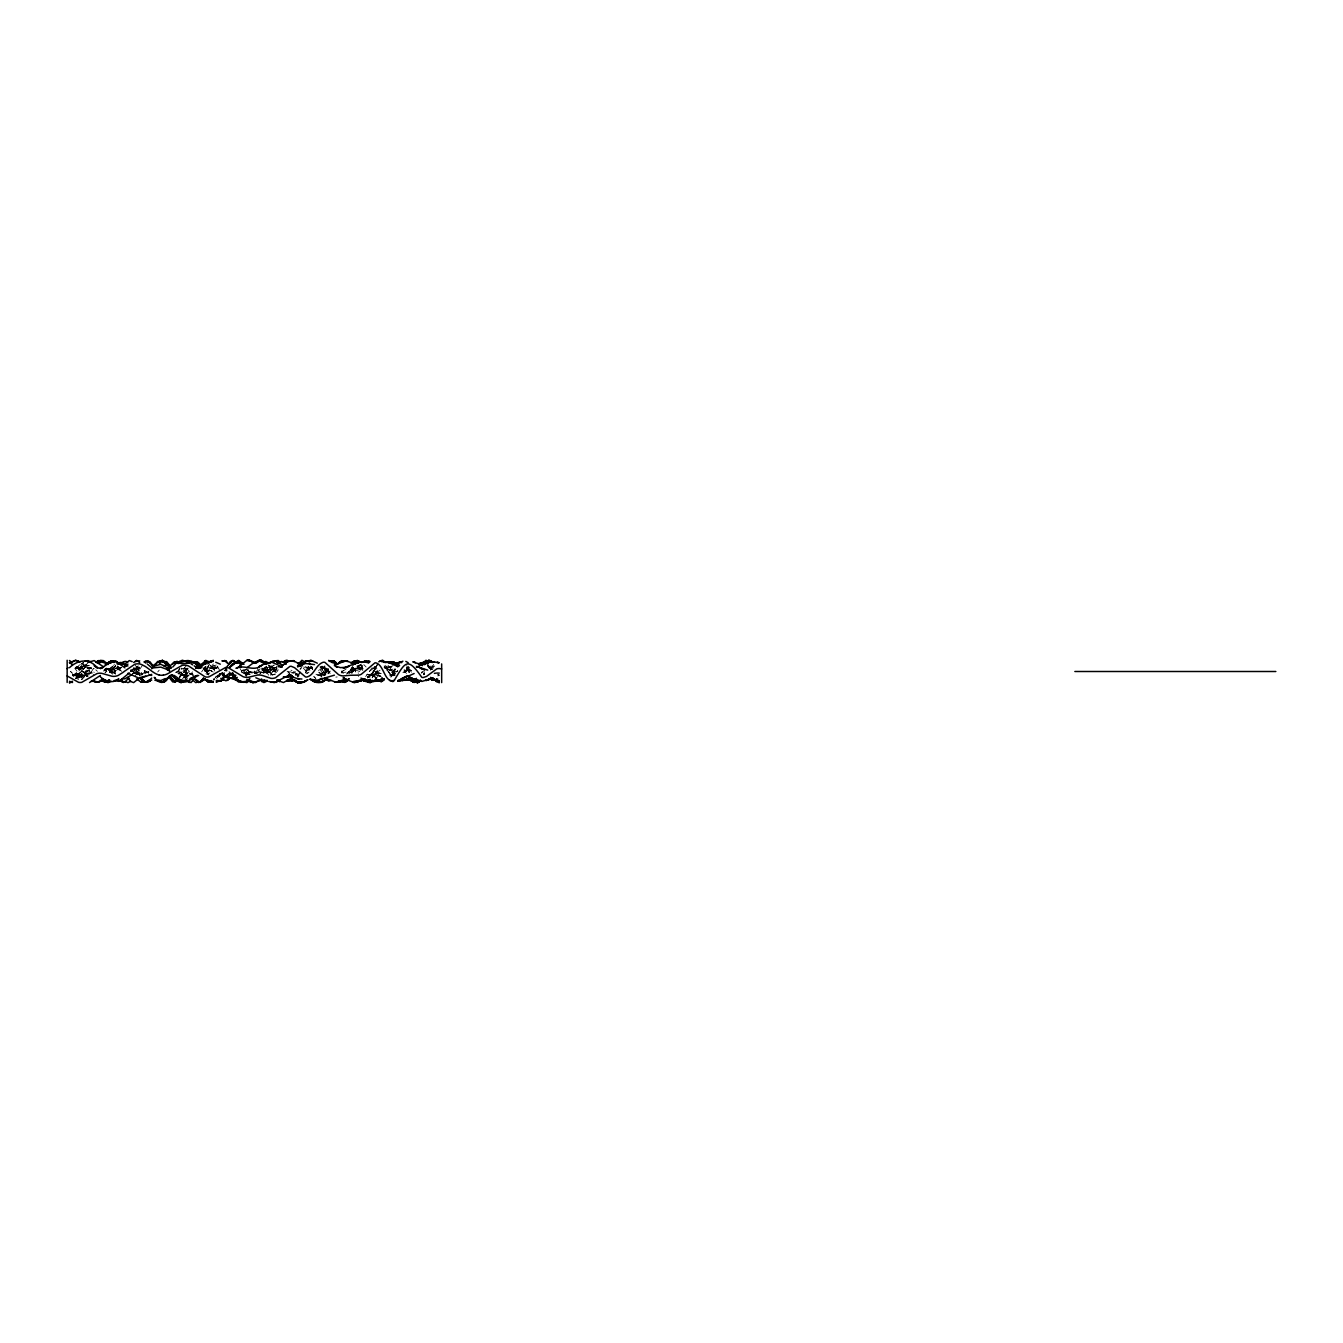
<?xml version="1.0" encoding="UTF-8"?>
<svg xmlns="http://www.w3.org/2000/svg" width="1343" height="1343" viewBox="0 0 1343 1343"><rect width="100%" height="100%" fill="white"/><g stroke="black" fill="none" stroke-linecap="round" stroke-linejoin="round"><path stroke-width="0.75" stroke-dasharray="5 3.75" d="M373.891 676.788L377.467 669.469M324.872 675.143L327.004 669.821L324.872 675.025L327.004 670.61L328.649 670.191L324.872 672.356L328.649 668.881L324.872 674.035L327.004 670.61L328.649 671.147L327.004 670.358L330.277 673.347M327.004 668.445L324.872 673.548L327.004 668.696L324.872 669.116L322.035 674.522L315.924 674.522M391.3 676.939L395.06 668.831L391.3 676.754L395.06 669.2L391.753 674.74L389.403 675.831M357.12 665.977L362.845 668.378L360.914 665.205L351.043 669.385L353.175 664.634M393.146 673.347L395.06 669.2L393.146 673.196L395.06 670.61L393.146 672.843L397.78 670.98M423.515 674.001L424.606 671.769M377.467 664.248L372.196 673.75L373.891 670.98L370.148 675.143L367.327 674.387L370.148 675.093L373.891 671.231L370.148 675.143L367.327 674.236L365.682 676.671M321.095 676.536L324.872 669.116L327.004 669.553L321.095 667.353L325.946 667.857M351.043 669.334L353.175 665.037L348.878 673.347L353.175 667.807L355.61 670.258M297.558 676.687L300.093 671.802L297.558 676.049M300.093 671.802L297.558 676.637L300.093 673.112M305.465 673.028L308.051 668.881L312.617 667.488M227.286 666.195L224.667 670.98L227.286 666.648L224.667 670.728L227.286 668.797L224.667 670.543L229.821 671.97M377.467 670.207L372.196 677.745L373.891 674.69L375.536 674.857L372.196 675.009L377.467 674.908L370.148 675.596L367.327 674.69L372.196 675.596L380.069 670.157M328.649 673.833L330.277 671.047M372.196 677.745L373.891 674.69L372.196 675.277L375.536 674.622L380.069 676.234L377.467 673.666L380.069 676.419M270.363 675.21L274.14 669.435L276.994 668.562M216.307 664.986L207.275 668.344L204.489 672.054L208.769 665.138M81.738 679.39L84.844 675.663L81.738 679.39L87.966 673.514L91.055 672.994L94.178 668.226M348.878 673.347L351.043 669.586L348.878 673.128M90.82 672.809L93.607 668.109M271.571 665.708L266.468 673.582M351.748 673.666L353.175 671.248M177.075 671.668L175.664 672.356L178.485 671.819L183.722 674.555L179.794 675.26L182.413 674.656L179.794 676.301L182.413 673.901L179.794 677.04L181.087 674.891L186.509 672.591L185.099 673.078L189.397 672.642L192.603 674.639L187.953 672.625L192.603 674.874L186.509 668.529L181.087 668.109M213.252 668.008L216.307 668.461L217.835 666.128L216.307 667.773L217.835 667.404L210.28 668.226L216.307 668.008L207.275 667.555L214.813 669.435L208.769 664.03M179.794 677.04L181.087 674.891L179.794 674.857L186.509 675.21L183.722 674.455L186.509 676.906L185.099 675.68L186.509 673.716L189.397 674.169L187.953 673.548M185.099 678.333L187.953 674.857L185.099 679.474M295.578 675.428L296.568 673.833M327.826 673.733L329.455 671.164M216.307 668.512L217.835 666.078L216.307 668.512L210.28 665.977M257.268 672.843L260.173 668.663L258.746 670.426L260.173 672.423M372.196 667.589L367.327 674.27M365.682 676.62L367.327 674.052M322.035 666.01L321.095 667.437L322.035 667.723L320.138 666.967M246.81 675.26L248.858 672.155M257.772 669.788L254.364 673.447L255.825 671.147M178.485 679.172L186.509 668.243M81.738 665.238L75.527 673.901L72.488 675.411L74.016 676.587M179.794 668.411L177.075 672.171M423.565 674.79L424.506 673.414L423.515 674.455M349.952 670.677L346.125 674.354M178.485 670.694L179.794 668.797M201.635 671.853L207.275 664.13M395.06 669.066L390.377 673.867L388.463 673.682M421.433 672.658L422.474 671.332M343.254 670.375L341.323 672.944M132.202 674.404L133.645 672.39L132.202 674.236M135.139 676.033L139.706 669.284L136.617 673.229M204.489 667.32L205.865 666.38L203.062 671.131M78.532 678.131L86.405 670.191L91.055 671.5L87.966 670.056L94.178 675.21M182.413 678.987L185.099 675.663L187.953 678.702L186.509 677.258L192.603 671.869M360.914 665.205L362.845 668.445L358.581 665.775L360.914 665.255L362.845 668.445L355.61 668.646L358.581 669.402L362.845 665.339M396.588 672.121L397.78 670.493M138.178 665.91L133.645 671.718L130.775 670.963L133.645 668.495L130.775 670.409M207.275 667.74L208.769 665.725M142.744 664.869L136.617 674.018L139.706 672.071M106.55 670.778L105.023 672.809L114.121 665.154M328.649 669.15L323.478 673.833L320.138 673.615L321.095 673.85L318.61 671.534M216.307 676.385L213.252 680.162L216.307 676.385L217.835 677.426L216.307 675.982M89.528 665.675L86.405 665.272L78.532 674.471L72.488 675.344L78.532 675.244L84.844 672.558L89.528 674.841M222.183 676.15L224.667 672.877M245.383 672.809L248.304 669.486M186.509 665.608L178.485 674.001L181.087 672.323L183.722 675.076L186.509 675.26L183.722 674.455L185.099 675.378L183.722 677.426L185.099 675.344L178.485 671.92L182.413 668.646M301.923 666.716L300.093 669.066L301.017 668.327M278.286 669.754C274.778 677.006 267.542 671.936 265.713 666.497M324.872 666.01L322.035 669.62L324.872 666.078L322.035 668.663L324.872 667.605L320.138 668.982M375.536 678.719L381.328 673.095M321.095 677.073L322.035 675.882M186.509 673.716L185.099 675.479L179.794 675.613L183.722 675.143L181.087 672.625L178.485 673.598L181.087 672.323L186.509 679.524L181.087 671.92L186.509 679.877M323.478 674.606L327.004 668.696L324.872 669.469L322.035 674.522L324.872 675.663L322.035 674.085L324.872 675.814M157.735 671.936L159.229 670.107M353.175 671.668L357.12 667.857L360.914 669.771L358.581 667.958L355.61 668.646M266.468 666.128L260.173 673.598M118.721 666.38L117.177 668.226L118.721 667.505L115.632 668.31M248.858 671.819L246.81 674.27L244.879 673.447M308.84 666.413L304.055 672.407M293.143 673.011L295.578 671.735M251.376 673.095L249.882 672.088L246.81 674.958M300.093 669.217L301.017 668.176M311.274 667.135L305.465 673.196M318.61 670.627L319.382 669.754M112.594 673.212L115.632 670.09L112.594 672.675L115.632 672.054L109.555 672.037L115.632 665.121M133.645 670.879L138.178 665.692M206.587 673.044L213.336 663.946M274.14 664.886L268.684 669.569L261.667 669.318M186.509 669.838L183.722 672.692L187.953 668.21L185.099 668.764L186.509 668.579M89.528 669.502L84.844 672.658L81.738 671.567L77.038 674.723L78.532 674.925L75.527 673.212L81.738 677.443L75.527 673.464L81.738 676.536L72.488 674.27L75.527 675.16L72.488 675.176L75.527 673.951L72.488 675.479L74.016 676.167L72.488 675.462L75.527 673.632L72.488 675.73L75.527 676.385L87.966 675.361M258.746 675.076L261.667 672.037M294.251 671.282L292.052 673.212M359.773 671.534L355.61 670.073L351.043 672.793L353.175 668.042L351.043 672.457L353.175 668.898L355.61 668.126L351.043 671.248L353.175 668.898L355.61 669.637L353.175 668.445L355.61 670.677L353.175 667.807L351.043 670.056L353.175 667.874L355.61 669.217M189.397 671.231L185.099 675.479L187.953 676.385M402.9 672.608L406.509 670.157L411.512 670.426L409.246 669.972L410.337 669.754M115.632 665.373L109.555 671.567L112.594 669.318L109.555 666.061M406.509 671.282L404.058 671.08L406.509 671.248L404.058 669.67L406.509 671.282L404.058 672.289L408.037 669.888L404.058 673.112L409.246 668.596M205.865 666.363L204.489 667.756L205.865 667.421M139.068 668.327L133.796 673.145M267.207 673.414L276.994 666.699M140.73 675.294L142.744 673.33L148.804 672.725M372.699 668.814L373.589 667.941M136.617 670.006L139.706 667.051M388.463 665.759L384.182 667.84M423.515 671.466L421.433 673.246M130.775 669.519L133.645 672.104L130.775 669.754L133.645 671.953L130.775 670.644L133.645 671.651L136.617 668.948L130.775 671.752M137.657 674.824L139.706 672.893M254.515 671.45L252.618 673.044M92.617 672.977L87.966 672.944L78.532 677.627L81.738 673.8L78.532 677.594L81.738 675.512L87.966 676.436L84.844 675.059L78.532 675.445L81.738 674.74L75.527 678.685L81.738 674.74L75.527 674.74L78.532 674.354L81.738 671.567L84.844 672.994L87.966 671.215L84.844 672.725L81.738 670.879L86.405 675.965M393.146 665.322L390.377 667.824L393.146 665.641L385.609 668.294L384.182 666.078L387.002 668.596L390.377 674.908L393.146 675.042L390.377 674.186L387.002 670.224M388.463 671.299L395.06 668.008M103.495 671.131L106.55 668.411L103.495 670.98L106.55 670.14L103.495 669.754L106.55 670.56L105.023 669.116L106.55 670.745M186.761 668.294L180.701 673.128A5.389 5.389 0 0 1 178.804 673.498L177.83 673.414M371.793 669.653L369.409 671.399M245.383 674.857L249.882 671.08L246.81 673.985L241.757 672.138M367.327 678.064L373.891 670.123L377.467 668.059M374.479 667.102L375.368 666.363M133.645 669.536L135.139 668.31L133.645 669.536L135.139 668.31L139.706 668.075M255.825 673.347L265.713 669.704L264.034 669.972L267.945 670.879L272.814 675.63M87.966 662.955L83.283 667.118L84.844 665.91L91.055 668.277L87.966 667.874L91.055 667.824L84.844 673.011L81.738 671.097L84.844 673.531L81.738 670.174L75.527 667.807L78.532 666.497L75.527 667.975L83.283 662.72M208.769 673.212L207.275 674.471L210.28 672.675L208.769 673.296M186.509 677.141L187.953 675.932M360.914 664.332L357.12 666.598L360.914 664.5L362.845 668.999L357.12 666.195M254.364 673.447L255.825 672.255L254.364 673.196M121.827 667.169L118.721 669.687L121.827 667.169L118.721 669.687L121.827 667.353L114.121 668.898L117.177 668.629L109.555 668.059M349.499 673.246L354.552 669.62A6.916 6.916 0 0 1 358.094 669.083A6.379 6.379 0 0 1 359.068 669.284L360.881 670.023L357.12 667.84L353.175 671.416L357.12 667.941L360.914 669.939L357.12 667.907L358.581 667.975M241.287 671.248L242.663 670.14M261.667 672.004L264.034 673.078L261.667 671.953L266.468 670.157L271.571 674.572M216.307 678.5L219.345 676.1M351.043 669.234L353.175 667.538M390.377 677.073L393.146 674.891L390.377 676.201L395.06 675.294M246.81 673.766L249.882 671.382L246.81 673.565L242.663 670.476M133.645 668.629L130.775 670.845L133.645 671.433L130.775 671.265L133.645 671.147M86.405 664.432L81.738 667.773L75.527 668.092L80.127 668.344L78.532 667.706L84.844 665.91L81.738 663.19M367.327 677.392L377.467 672.961L372.196 674.69L377.467 679.843L375.536 676.771L377.467 679.927M306.674 673.397L308.991 672.188M346.125 668.982L341.323 672.171M78.532 677.829L84.844 674.975L87.966 676.738M84.844 664.634L78.532 668.999L84.844 665.91L78.532 671.349L81.738 668.277L78.532 669.771L81.738 669.267L75.527 667.807L80.127 668.042L78.532 667.756M77.038 666.497L75.527 667.555L81.738 667.018L75.527 668.562L91.055 667.874L94.178 672.541M381.328 673.514L375.536 673.447L370.148 675.747L372.196 674.27L367.327 677.141L371.188 675.294L367.327 674.656M367.327 677.611L368.754 676.637L367.327 677.141M323.478 674.32L325.946 673.196M80.127 664.684L78.532 665.708M377.467 672.02L375.536 673.313L377.467 673.112L375.536 673.279L377.467 671.987L375.536 671.231L377.467 672.071L373.891 667.991M324.872 666.262L322.035 668.109L325.946 666.833M262.859 672.91L268.684 671.349L264.034 668.411M429.005 668.176L433.168 668.26M276.994 669.116L272.814 670.107L276.994 669.183L272.814 669.804L268.684 666.363M136.617 666.783L139.706 671.618L136.617 667.656L138.178 668.613L139.706 667.991L136.617 668.075L139.706 667.656L136.617 668.025L138.178 666.01L136.617 667.924L139.706 670.123L142.744 674.874M376.476 667.068L372.196 669.167M274.14 665.322L268.684 668.126L276.994 667.404M276.994 670.09L272.814 671.618L264.034 667.857M83.283 663.207L81.738 663.929M141.216 674.287L142.744 673.414M185.099 668.008L181.087 669.049L183.722 668.512M204.489 667.505L205.865 666.732L204.489 667.756L214.813 668.696L213.252 669.469L214.813 668.696M220.756 675.193L219.345 674.169L222.183 672.675L224.667 675.479L222.183 673.011L224.667 675.344L222.183 674.757L224.667 675.025L222.183 673.598M358.581 665.759L360.914 664.5M220.756 675.059L219.345 674.169L220.756 673.481L219.345 674.001M189.397 674.891L192.603 673.582M373.891 667.236L375.536 666.38M72.488 675.697L75.527 674.085L72.488 675.344L75.527 675.512L81.738 679.911M395.06 674.27L390.377 675.613M86.405 676.251L87.966 675.428M207.275 671.903L210.28 670.325L213.252 672.02L210.28 670.392L207.275 670.829L210.28 670.325L213.252 672.088M312.617 668.042L308.051 668.965L309.914 669.804M246.81 669.083L244.023 670.476L246.81 669.284M427.729 664.634L430.465 668.529L427.729 667.605L430.465 666.145L433.319 666.749M148.804 671.567L142.744 673.044L145.783 672.272M298.834 674.606L297.558 675.227L294.251 671.869L295.578 674.505L298.834 676.201M222.183 674.404L224.667 675.21L222.183 673.33L219.345 674.236L224.667 672.776M393.146 675.798L395.06 674.925M203.062 668.495L207.275 668.344L204.489 671.181L207.275 668.663L204.489 670.862L207.275 669.15L204.489 670.627L207.275 669.704L204.489 670.459L207.275 671.315L204.489 670.308L208.769 673.833M395.06 673.431L390.377 675.378L393.146 675.076L390.377 674.119L393.146 675.042M324.872 674.891L325.946 674.471M217.835 675.176L219.345 674.606M148.804 671.92L145.783 673.028L142.744 671.92L145.783 673.028L144.238 670.761L145.783 673.229L144.238 670.593M242.663 672.776L241.287 670.711L244.023 669.754L241.287 670.593L239.977 668.411M312.617 667.102L308.051 668.529L311.274 668.109L303.77 667.672M216.307 667.656L217.835 667.118L219.345 669.737M133.645 673.38L139.706 672.574L138.178 672.44L142.744 674.606M135.139 673.347L136.617 672.86L133.645 673.078L141.216 675.076M219.345 674.152L222.183 673.296L224.667 676.1M109.555 672.591L112.594 671.685L109.555 672.541L112.594 672.037L115.632 674.052L108.044 668.176M78.532 675.932L81.738 674.975L84.844 675.949L87.966 673.229L84.844 675.814L81.738 674.841L84.844 676.284M437.734 675.932L439.279 675.479M351.043 669.083L353.175 668.512L358.581 673.263M276.994 666.799L272.814 668.696L270.363 665.238M324.872 667.404L320.138 667.589M250.134 674.287L246.726 674.203L249.882 670.845L246.81 673.985L244.023 672.071L246.81 677.695M120.249 667.706L118.721 668.075L117.177 665.927L120.249 670.342L118.721 668.21L121.827 667.303L115.632 670.677L117.177 670.761L114.121 670.006L111.083 667.286M241.287 670.593L246.81 669.653M275.466 674.572L271.571 674.857M133.645 668.126L139.706 667.555M87.966 668.344L91.055 667.74L87.966 668.344L84.844 667.018L87.966 668.344L82.762 664.55M136.617 668.21L139.706 667.656M272.814 674.589L274.14 674.404M86.405 665.272L75.527 668.529M409.246 667.756L406.509 668.008L409.246 669.116L411.512 672.205M105.023 668.881L109.555 668.646L112.594 669.804L109.555 668.864L106.55 669.637L109.555 668.898L112.594 670.308L119.107 667.538A4.885 4.885 0 0 1 120.534 667.589L121.004 667.706M276.994 667.874L272.814 667.572L268.684 664.768M306.674 673.196L308.051 673.028M335.834 677.107L337.194 676.956M89.528 673.162L91.055 672.994M362.845 668.243L360.914 668.445L362.845 670.493M295.578 674.085L297.558 673.917L295.578 674.555L297.558 674.975L295.578 673.733M433.319 667.488L427.729 667.605M219.345 675.193L217.835 675.277L219.345 675.73M328.649 669.368L324.872 668.394L327.004 669.989L322.035 666.548L328.649 673.028M322.035 675.579L315.924 674.958M298.834 675.277L297.558 675.244L298.834 675.882M246.81 673.028L244.443 673.246M406.509 669.939L410.337 671.181M224.667 674.723L219.345 673.666L224.667 674.891M261.667 668.109L264.034 668.747L268.684 675.176M252.853 672.088L249.882 671.903L255.825 673.011L254.364 670.98M109.555 672.037L112.594 672.037L115.632 674.438M346.125 672.155L341.323 672.725L339.426 670.325M106.55 668.646L109.555 668.982L108.044 668.881L112.594 666.716L109.555 668.78L112.594 668.764L115.632 666.094L114.121 667.521L115.632 665.608L114.121 664.5M384.182 667.555L393.146 671.433L390.377 669.855L388.463 671.064L390.377 669.603L386.314 669.804M437.734 674.807L439.279 675.009L437.734 674.74M83.283 677.09L80.127 676.167L83.283 678.551M205.865 673.8L208.769 674.941L203.062 667.555M75.527 667.219L78.532 667.84L75.527 666.9M384.182 667.824L387.002 668.596L388.463 671.735L385.609 665.255M227.286 670.745L224.667 670.191L227.286 671.097M265.713 667.337L270.363 667.605L264.89 667.135M133.645 671.668L138.178 675.16L136.617 673.347L133.645 672.91L138.178 674.774M295.578 674.438L297.558 674.941M249.882 674.354L244.023 672.104L246.81 675.663L244.023 672.02M423.515 674.236L424.606 674.522M217.835 675.563L219.345 675.982M75.527 667.79L81.738 670.174L86.405 674.992M367.327 676.452L370.148 678.03M241.287 672.02L244.023 673.498M404.058 669.754L406.509 670.526M217.835 676.1L219.345 676.603L217.835 675.999M406.509 667.924L408.037 668.461L406.509 667.824M189.397 673.044L192.603 675.16L189.397 672.776L191.008 673.632M222.183 674.052L224.667 674.975M249.882 671.785L251.376 672.39L246.81 673.615L244.023 672.054M322.035 675.193L318.61 672.171M315.924 674.203L322.035 676.486M133.645 672.591L136.617 673.884M358.581 667.118L360.914 668.495L358.581 666.917M217.835 668.109L211.758 664.651M255.825 673.011L254.364 672.289L255.825 673.162M148.804 673.363L143.751 669.687M294.251 673.246L289.719 671.634L287.1 672.255L288.191 673.229M266.468 666.531L268.684 671.601L267.207 670.661L272.814 669.099L275.466 670.711L272.814 669.099L270.363 669.502L272.814 669.116L275.466 670.862L268.684 665.221M325.342 672.893L320.675 669.116M303.199 667.991L308.051 673.447M136.617 670.476L133.645 667.656M292.052 670.745L290.927 670.09M360.914 667.907L362.845 669.032M183.722 669.821L186.509 671.534L183.722 668.445M305.465 666.43L308.991 669.083L303.77 666.934M320.138 666.632L322.035 667.891M308.051 666.531L311.274 668.529M118.721 669.267L121.827 671.349M430.465 669.099L427.729 666.195L430.465 670.291M106.55 667.958L112.594 673.901M289.719 673.33L287.1 671.215M395.06 673.615L393.146 672.255L395.06 671.5L391.753 670.039L388.463 666.027M213.252 678.769L214.813 679.978M430.465 667.337L427.729 665.205L432.161 669.62M109.555 671.769L112.594 674.169M105.912 668.361L108.733 670.157A5.254 5.254 0 0 0 110.176 670.493L112.594 670.174L109.555 668.646L114.121 672.121M261.667 669.972L267.207 672.725L275.466 667.471L272.814 668.696L276.238 673.011M208.769 674.723L207.275 673.447L208.769 674.807M75.527 676.939L78.532 679.743M263.933 668.226L269.053 674.891M313.557 676.452L315.219 678.03M246.81 669.368L248.304 670.728M82.242 678.215L74.738 668.193M95.773 669.804L97.384 671.282M380.069 675.798L382.554 678.131M118.721 669.888L114.121 665.373M430.465 667.421L432.161 669.502L427.729 664.802L430.465 668.529M261.667 668.797L264.89 673.095M366.068 666.951L363.835 664.617M117.177 666.917L120.249 670.275M248.304 670.459L249.882 672.088M404.058 670.896L406.509 673.464M406.509 669.015L409.246 672.289L406.509 668.948L409.246 672.289L408.037 670.61M226.111 671.315L225.137 670.224M408.037 666.111L409.246 667.437M222.183 672.776L224.667 675.848L222.183 672.591M406.509 665.725L410.337 670.862L409.246 669.217M139.706 675.244L136.617 671.315L139.706 675.865M255.825 672.205L257.268 674.102M343.254 673.615L341.323 670.963M432.161 665.373L433.319 666.967M353.175 667.807L358.581 676.436M268.684 671.433L266.468 666.732L267.207 668.277M288.191 671.366L289.719 673.766M135.139 664.919L136.617 667.219M357.12 665.843L360.914 671.701M384.182 665.977L385.609 668.26M320.138 669.435L323.478 675.076M314.514 676.738L315.924 679.021M257.268 668.042L258.746 670.426M310.804 666.044L312.617 669.15M214.813 671.064L211.758 665.608M434.393 666.682L433.319 664.365M310.804 666.145L312.617 669.486L310.804 665.826M308.051 666.917L309.914 670.342M192.603 673.75L194.97 678.181M428.417 665.138L430.465 669.603M375.536 667.891L373.891 671.601L377.467 664.298L375.536 667.941M306.674 670.812L305.465 672.742L306.674 670.845M348.878 671.45L347.535 673.598L349.952 670.14L348.878 671.45M373.891 670.98L372.196 673.598L373.891 671.08M187.953 668.126L186.509 670.258L187.953 668.21M84.844 667.337L83.283 669.536L84.844 667.37M227.286 667.085L224.667 670.728L227.286 667.085M264.89 668.059L264.034 669.167L264.89 668.176M114.121 667.186L112.594 668.713L114.121 667.186M83.283 666.162L81.738 667.236L83.283 666.246M78.532 673.246L72.488 675.479L78.532 673.246M390.377 666.85L388.463 667.991L390.377 666.934M268.684 671.936L265.713 672.826L268.684 671.97M83.283 662.804L81.738 663.677L83.283 662.804M373.891 673.934L372.196 674.874L373.891 673.934M78.532 666.329L75.527 667.991L78.532 666.329M272.814 668.898L270.363 669.939L272.814 668.982L275.466 671.701L272.814 669.015M78.532 674.488L77.038 674.723L78.532 674.488M74.016 675.059L72.488 675.277L74.016 675.059M84.844 675.143L81.738 675.563L84.844 675.143M136.617 672.893L133.645 673.212L136.617 672.893M207.275 670.258L204.489 670.459L207.275 670.258M390.377 667.471L388.463 667.605L390.377 667.471M391.753 674.757L390.377 674.79L388.463 671.92L391.753 674.908M87.966 665.322L86.405 665.356L87.966 665.473M138.178 668.428L136.617 668.428L138.178 668.428M380.069 675.411L377.467 675.344L380.069 675.411M91.055 667.958L87.966 667.672L91.055 667.958M186.509 675.21L183.722 674.958L186.509 675.21M387.002 668.075L385.609 667.924L387.002 668.109M380.069 673.145L377.467 672.742L380.069 673.212M74.016 675.26L72.488 674.908L74.016 675.26M211.758 670.912L210.28 670.459L211.758 670.912M324.872 675.328L322.035 674.421L324.872 675.328M80.127 668.68L78.532 668.143L80.127 668.68M395.06 673.162L393.146 672.39L395.06 673.162M298.834 675.747L297.558 675.227L298.834 675.747M133.645 671.836L130.775 670.308L133.645 671.953M264.034 668.747L262.859 668.109L264.034 668.848M207.275 672.071L204.489 670.308L207.275 672.071M115.632 671.03L114.121 670.006L115.632 671.03M271.571 667.891L270.363 667.035L271.571 667.891M269.523 665.977L268.684 665.373L269.523 666.094M393.146 672.004L390.377 669.855L393.146 672.004M323.478 667.84L322.035 666.43L323.478 667.84M72.488 673.414L70.457 671.382L72.488 673.414M270.363 668.344L269.523 667.37L270.363 668.344M355.61 670.963L353.998 668.596L355.61 670.963M362.845 668.26L360.914 665.322L362.845 668.31"/><path stroke-width="1.5" d="M424.606 664.684L427.729 660.823L430.465 660.689L432.161 662.401L430.465 660.689L429.122 660.706L432.161 662.485M145.783 661.898L148.804 661.478L153.303 667.068L151.709 664.533L153.303 666.581L157.735 661.411L160.824 661.444M197.22 675.227L191.008 682.597L186.509 679.877M195.759 679.524L200.157 682.429L203.532 678.131L201.635 681.203L198.68 682.429L195.759 679.642L198.68 682.429L203.062 680.448M153.303 666.766L154.831 664.349L153.303 666.43L160.824 664.248L169.52 668.915L166.65 668.445L169.52 668.78M276.994 681.019L278.286 679.961M227.286 666.195L232.893 660.387L237.275 663.089L232.893 660.571L228.579 663.979M163.796 680.649L168.11 677.577C165.76 684.443 157.601 683.587 154.831 677.443M203.532 678.215L200.157 682.345M424.606 664.399L427.729 660.941L430.465 660.924L427.729 660.84L424.606 663.56L429.122 660.471L425.949 662.384M372.196 680.246L370.148 682.529L360.914 679.994L362.845 679.81L354.367 682.731L343.254 678.333M298.834 663.56L301.923 660.269L305.465 662.317M338.302 663.979L341.323 660.722L343.254 660.79M169.52 666.514L174.154 661.931L178.485 663.543M127.954 678.786L124.916 682.177L120.249 680.666M439.279 662.821L431.338 661.478L420.863 665.171L425.949 660.303L429.122 661.679M228.579 664.382L231.349 661.31L234.37 660.924M171.065 677.241L169.52 676.486L172.693 679.911L169.52 676.385L166.65 679.474L168.11 677.678M178.485 679.172L174.154 681.136L169.52 676.033L163.796 682.261L159.229 681.186M201.635 664.114L205.865 660.555L208.769 661.612M412.687 661.847L420.275 664.332L418.798 663.677L425.949 661.461M151.709 668.579L157.735 662.065L160.824 660.874L165.273 662.586L171.065 668.143L165.273 662.619L160.824 661.025L163.796 661.713L168.11 665.725M267.207 680.313L264.034 682.58L261.667 681.472M234.37 662.787L229.821 667.32L235.915 662.166L231.349 665.221M203.062 680.381L204.489 678.685L208.769 682.21L211.758 681.606M124.916 664.08L129.364 660.555L132.202 661.663M151.709 678.047L147.294 682.294L144.238 682.194L139.706 677.627L145.783 676.066M200.157 666.581L204.489 662.552L207.275 662.821L203.062 663.811L198.68 666.917M232.893 663.694L229.821 667.152L232.893 663.694L229.821 667.152L238.634 660.37L244.023 664.315M138.178 678.937L133.645 682.613L130.775 681.539L127.954 678.131M237.275 668.176L246.81 660.353L249.882 660.37L254.364 663.022M354.367 662.586L357.12 660.504L361.871 662.569M393.986 680.884C405.502 661.562 407.365 656.626 421.769 677.292A4.079 4.079 0 0 0 423.095 677.56L426.47 676.469L436.744 668.864A8.511 8.511 0 0 1 439.631 668.579L441.662 668.948M189.397 679.407L191.008 677.946M255.825 662.687L258.746 660.286L261.667 660.521L267.207 663.946M373.891 680.515L370.148 682.697L364.86 679.743L373.052 681.707L380.069 679.978L374.714 680.028M175.664 663.878L172.693 667.068M420.275 680.498L417.623 682.529L414.131 680.532L417.623 682.613L418.798 682.093L416.414 682.345L414.131 680.364L416.414 682.496L417.623 682.479L414.131 680.465M67.15 668.713L68.073 667.723M397.78 663.392L400.231 661.73L401.758 662.552L398.972 662.334L395.06 664.214M133.645 662.519L136.617 660.42L139.706 662.569M237.275 677.359L232.893 679.038L227.286 676.62L229.821 678.232L225.993 680.834L220.756 678.349M249.882 680.313L246.81 682.613L244.023 681.757M327.004 679.524L321.095 681.959L324.872 680.011C322.051 683.419 315.79 683.436 312.617 680.582L317.301 681.808M172.693 664.08L175.664 661.78L177.075 662.552L174.154 662.72L177.075 661.293L179.794 663.073M343.254 680.263L341.323 681.841L335.834 682.261L324.872 677.913M150.298 680.162L147.294 682.328L144.238 681.304L141.216 682.311L136.617 678.853M255.825 663.324L260.173 660.286L264.034 661.83M283.507 662.082L287.1 660.638L283.507 662.149L286.009 660.32L288.191 661.008M208.283 663.14L213.252 660.32M223.425 679.172L220.756 681.069L217.835 680.75M229.821 672.793L222.183 679.524L216.307 682.328M280.737 667.018L287.1 661.646L293.697 660.706L289.719 661.092M129.364 672.91L120.249 680.313L114.121 680.515M108.044 662.972L109.555 661.579L107.558 663.811L111.083 660.823L114.121 662.116M183.722 681.052L181.087 682.798L177.075 680.381L178.485 681.623L177.075 680.481L175.664 681.254L177.075 680.565M324.872 680.078L321.095 682.328L318.61 681.371M111.083 661.914L109.555 663.241L112.594 661.612L117.177 662.149L124.916 667.84M229.821 674.471L232.893 673.397L229.821 674.052L232.893 673.565L229.821 673.598L235.915 677.98L232.893 674.505L238.634 680.867L241.287 681.942L244.023 682.345L248.304 679.81L249.882 681.002L248.304 680.179M246.81 681.119L249.882 678.433M200.157 666.027L201.635 664.751L200.157 666.951L201.635 664.869L200.157 666.027L195.759 661.931L192.603 662.519M279.512 680.263L276.238 682.378L268.684 681.539M192.603 680.515L194.181 679.306M262.859 663.006L265.713 661.444L268.684 663.022M307.362 680.112L304.357 681.858L305.465 681.102C301.839 683.788 295.896 683.318 293.143 679.558L296.568 682.126L300.093 681.774L297.558 682.63L294.251 680.095M100.389 675.445L89.528 682.546M398.972 662.922L402.9 661.192M258.746 681.17L261.667 678.937M163.796 681.824L165.273 680.582M297.558 666.279L305.465 661.109L311.274 660.504L308.051 660.974M394.473 680.28C384.568 683.923 384.484 665.759 376.292 662.955A3.341 3.341 0 0 0 374.915 662.854L361.334 674.253A9.468 9.468 0 0 1 358.581 675.143L351.715 675.244A27.397 27.397 0 0 0 349.062 675.378L343.254 675.915A10.022 10.022 0 0 1 338.52 674.639L324.888 662.351A4.432 4.432 0 0 0 323.059 662.3C315.739 664.718 314.463 675.025 306.926 677.023A4.449 4.449 0 0 1 305.465 676.922L294.604 667.723L291.347 666.329A4.818 4.818 0 0 0 289.92 666.38L275.735 677.627A8.343 8.343 0 0 1 270.866 678.349L264.437 676.15A22.378 22.378 0 0 0 261.952 675.378L260.475 675.093A11.751 11.751 0 0 0 257.671 675.042L248.656 677.208A11.013 11.013 0 0 1 243.1 676.704L227.991 667.521A7.521 7.521 0 0 0 225.624 667.471L208.937 676.872A8.411 8.411 0 0 1 205.177 676.872L188.675 666.044A10.391 10.391 0 0 0 182.094 665.406L171.971 671.131A54.627 54.627 0 0 1 168.899 673.095L167.59 673.783A14.706 14.706 0 0 1 163.258 675.176M225.993 676.184L224.667 677.275L227.286 675.126M109.555 680.263L105.023 682.244L100.389 680.179M144.238 662.082L145.783 660.823L148.804 661.276L150.298 662.804L147.294 661.36L150.298 662.233L153.79 666.732M276.238 681.891L270.363 681.891M300.093 663.039L298.834 664.063L301.017 662.636L305.465 662.552M98.895 682.11L103.495 679.625M177.075 680.683L172.693 681.908L169.52 677.913M292.052 680.162L287.1 680.683M232.893 673.078L228.579 676.217L223.425 676.973M246.81 667.857L252.853 663.224L260.173 660.454L266.468 663.946M399.593 665.574L397.78 666.548L387.724 662.082L385.609 662.619M159.229 661.579L162.318 660.32L166.65 665.171M290.927 680.347L288.946 681.086L287.1 680.095M378.743 661.797L382.554 660.219L385.609 662.401M235.915 662.636L238.634 661.226L242.663 663.727M195.759 675.714L191.008 678.886L192.603 677.829C186.811 684.561 177.377 683.05 172.693 675.865L177.075 679.877L181.087 680.045M130.775 675.361L124.916 678.836L121.827 678.92M151.709 680.162L147.294 680.918M416.414 678.618L412.687 680.364L409.246 679.994L411.512 680.548L412.687 680.078L409.246 680.196L406.509 678.702M399.593 680.078L400.986 679.189L397.78 680.632L406.509 680.179L411.512 677.678M160.824 661.864L159.229 663.039L160.824 662.418M95.773 662.116L98.895 660.504L103.495 662.653M124.916 666.313L127.954 664.114M118.721 678.568C113.316 684.124 105.459 681.237 100.389 676.889M229.821 678.148L228.579 679.054L229.821 678.148L227.286 676.687M269.523 662.972L275.466 661.058L282.769 665.423M111.083 681.254L108.044 682.647L105.023 681.17M300.093 681.824L297.558 682.294L301.923 682.345L297.558 682.58L300.093 681.774L298.834 682.563L295.578 680.985L297.558 682.63L300.093 681.858L297.558 682.496L298.834 682.043M277.648 662.888L281.375 661.495L286.009 663.073M165.273 678.568L160.824 680.565L157.735 679.961M439.279 680.935L436.525 681.774L434.393 679.491M308.051 679.81L304.357 681.321M351.043 663.022L354.367 661.36L357.12 662.099L354.367 661.276L353.175 661.78L358.581 662.586M306.674 661.243L311.274 660.471L317.301 663.173M135.139 661.545L139.706 660.874M177.075 662.619L182.413 660.219L189.397 662.838M292.052 677.745L283.507 682.529L276.994 680.347M103.495 679.558L97.384 682.194L94.178 681.354M210.28 661.78L213.252 660.605M69.45 662.905L75.527 660.269L80.127 661.981M208.769 662.468L213.252 660.957M97.384 663.14L101.967 661.327L108.044 664.349L103.495 660.638L100.389 660.336M366.068 681.321L368.754 680.481L366.068 681.472L362.845 680.196L364.86 679.021M198.68 675.495L192.603 677.258M370.148 680.028L367.327 681.254L368.754 682.479L367.327 681.203L370.148 680.078L367.327 681.321M178.485 663.056L186.509 660.605L189.397 661.948M405.284 680.381L408.037 678.97L401.758 680.599L408.037 679.34M361.871 680.062L363.835 679.155M416.414 681.572L414.131 682.445L411.512 680.867M117.177 663.358L123.371 662.25L121.827 663.425L124.916 661.394L127.954 661.83M121.827 680.162L118.721 681.337L121.827 680.146L118.721 681.337L115.632 680.414M105.023 664.097L111.083 662.922M194.181 662.552L197.22 661.646L201.635 665.49M425.949 663.241L429.122 662.384L424.606 663.207L425.949 663.543L420.275 663.123L423.515 662.787L422.474 663.073M97.384 661.545L98.895 660.706M280.133 680.078L276.994 679.81M433.319 677.846L425.949 680.565L430.465 678.92L433.319 679.994L430.465 679.205L432.161 679.642L430.465 679.071L431.338 678.5L430.465 679.138L433.319 679.793L430.465 678.819L421.954 681.421L413.392 679.205L412.687 680.397L414.131 679.491L407.282 676.083M293.697 679.961L288.191 675.714L289.719 674.925L280.133 679.692M317.301 681.421L315.219 681.992L313.557 680.649M222.183 678.232L224.667 677.057M189.397 662.687L194.181 662.25L198.68 667.018M331.133 680.414L328.649 681.17L325.946 679.004M275.466 660.806L278.286 660.521L280.737 662.888M178.485 662.183L179.794 661.495M295.578 680.263L290.927 680.851L288.191 679.676M87.966 662.334L94.178 660.588L103.495 666.833M330.277 661.646L333.215 660.857L337.194 664.147L334.407 661.344L331.973 660.941L334.407 661.344L337.194 663.962L328.649 660.454M130.775 681.27L127.954 682.647L124.916 681.455M211.758 681.388L208.769 682.143L204.489 678.651M69.45 682.697L72.488 681.237M234.37 662.049L237.275 661.478L238.634 662.485L237.275 662.77L239.977 662.636L242.663 664.315M69.45 667.706C77.743 659.833 89.561 657.701 97.384 668.042L94.178 665.641L98.895 668.176L103.495 667.202L100.389 668.629L111.083 662.015M414.131 680.783L412.687 681.455L410.337 679.994M108.044 680.683L109.555 679.994L105.023 681.505L101.967 680.851M231.349 677.661L228.579 678.618M288.191 675.764L290.927 674.79L288.191 675.361L297.558 678.735L301.923 679.021M72.488 661.73L75.527 660.437L78.532 661.041M195.759 667.907L201.635 666.934L198.68 668.495L207.275 662.099L213.252 661.411M297.558 666.917L305.465 663.459L314.514 664.6M235.915 668.26C244.208 663.946 253.861 672.356 261.667 665.322L258.746 666.783L265.713 663.324L271.571 662.116L282.03 666.716M255.825 682.093L258.746 680.901L252.853 682.529L248.304 679.961L252.853 682.613L255.825 682.093L252.853 682.529L248.304 680.935M380.069 660.773L382.554 660.622L384.182 662.535M118.721 663.039L123.371 662.737M198.68 681.808L195.759 682.63L192.603 679.944M366.068 662.418L368.754 662.25L364.86 661.394L368.754 660.739L370.148 661.713M222.183 660.874L225.993 661.008L228.579 663.845M213.252 660.773L210.28 661.31L211.758 661.209M177.075 662.233L179.794 661.746M185.099 661.092L191.008 660.89L194.181 663.039M392.995 681.64L389.52 680.431M151.709 674.371L139.706 678.484L127.954 673.246M163.796 682.093L160.824 682.362M381.328 661.595L393.146 662.787L388.463 662.435L393.146 661.763L396.588 664.349M400.231 679.743L414.131 673.531M260.173 660.336L258.746 660.857L261.667 661.78L258.746 660.84L260.173 660.336L264.034 662.737L261.667 661.192M418.798 663.543L422.474 665.507L421.433 664.735L416.414 667.37M348.878 680.129L346.125 680.498M181.087 663.643L189.397 663.157M260.173 661.36L261.667 660.84L264.034 662.284M95.773 681.371L91.055 681.304M210.28 681.153L211.758 680.649L208.769 681.321L204.489 679.86M357.12 661.478L358.581 660.991M112.594 661.109L111.083 660.941L115.632 660.79L118.721 663.224M346.125 679.105L338.302 681.455M334.407 664.701L346.125 660.924L355.61 664.03M292.052 675.949L283.507 677.09M97.384 662.938L100.389 662.552M222.183 660.924L224.667 660.773L227.286 663.006M267.207 681.287L265.713 681.606M343.254 681.824L344.698 681.421L341.323 681.203L344.698 682.378L347.535 680.263L346.125 681.841L347.535 680.347L344.698 681.808L341.323 680.935L339.426 681.908L341.323 680.851L342.28 681.673L341.323 681.119M216.307 681.337L219.345 680.548M351.043 662.687L354.367 662.854M437.734 679.138L434.393 680.062L430.465 679.256M98.895 681.824L95.773 681.656M159.229 681.304L154.831 680.179M69.45 682.798L72.488 682.026M276.994 662.737L278.908 662.67M362.845 679.222L364.86 678.735M215.719 662.233L220.302 664.181M163.796 661.629L166.65 661.612L171.065 667.135M187.953 680.767L181.087 680.263L174.154 675.395M241.287 681.489L238.634 682.093L232.893 677.225L235.915 680.381L232.893 677.392L235.915 680.179L238.634 680.414L237.275 680.263M84.844 661.36L87.966 660.672L91.055 661.881M198.68 668.176L201.635 667.505L195.759 667.018L197.22 668.109L194.181 665.843M434.393 673.38L435.417 673.162M229.821 677.745L227.286 677.862L224.667 676.066M360.914 680.347L358.581 680.666M195.759 668.159L198.68 667.639M251.376 681.69L252.853 681.455M267.207 680.75L262.859 679.994M384.182 680.028L375.536 680.297L378.743 680.817L384.182 678.735L381.328 681.891L377.467 679.927M163.258 675.16L162.218 675.26A9.955 9.955 0 0 1 160.656 675.227L159.145 674.958M357.12 681.606L358.581 681.438L353.175 681.64L358.581 681.539L360.914 680.146L353.175 681.891M368.754 661.881L367.327 662.049L368.754 662.233M235.915 661.965L238.634 661.847L242.663 663.946M216.307 680.548L217.835 680.381M252.853 681.925L249.882 681.421L255.825 682.445L251.376 682.059L249.882 681.438L252.853 682.11L246.81 679.289M334.407 675.16L317.301 680.213L309.914 679.239L314.514 680.548M153.303 667.874L160.824 667.135L169.52 670.308M311.274 660.79L312.617 660.756L306.674 660.924L311.274 661.226M436.525 673.061L439.279 673.095M249.882 661.008L252.853 661.746L248.304 660.336L252.853 661.914M237.275 662.468L238.634 662.468M171.065 674.975L172.693 674.975M1074.853 671.5L1275.85 671.5M397.78 680.935L398.972 680.968L397.78 680.75M278.286 666.648L282.03 667.219M124.916 665.826L127.954 665.943M391.753 662.284L390.377 662.032L398.972 664.55M366.068 679.978L360.914 678.114M229.821 673.598L232.893 673.783M439.279 682.848L430.465 677.359M148.804 675.16L151.709 675.428M405.821 661.411L408.188 662.653M123.371 681.673L120.249 680.431M427.729 670.123L416.414 666.397M144.238 661.847L145.783 663.089M106.55 680.901L101.967 678.903M171.065 675.21L174.154 677.023L172.693 675.277M232.893 674.774L235.915 675.328M148.804 680.196L150.298 680.465M434.393 679.222L432.161 678.568L439.279 681.203M264.89 681.589L255.825 677.762M162.318 661.478L163.796 661.763M421.433 664.819L418.798 663.795L422.474 665.507M362.845 680.246L366.068 681.472M331.973 660.806L335.834 662.603L331.973 661.025L335.834 662.401L333.215 660.857L334.407 661.948M163.796 661.411L162.318 660.32L166.65 662.67L169.52 666.01M169.52 667.437L171.065 667.824M181.087 681.908L175.664 678.786L177.075 679.86M213.252 682.362L207.275 679.86M418.798 663.677L421.433 664.953L420.275 664.114M297.558 665.356L300.093 666.397M366.068 661.276L367.327 661.746L358.581 662.049L357.12 663.006L359.773 661.73L343.254 668.176L346.125 667.303L340.367 667.639L334.407 665.692M328.649 660.605L330.277 661.478M121.827 663.022L126.443 665.692L124.916 664.516M69.45 681.27L72.488 682.529M112.594 661.881L114.121 662.535M94.178 681.505L95.773 682.227M207.275 681.438L208.769 682.126L204.489 678.752L207.275 680.918L205.865 679.843M67.15 675.949L78.532 682.311A7.773 7.773 0 0 0 81.789 682.328L96.914 673.615A11.113 11.113 0 0 1 101.715 673.33L112.107 676.268A11.415 11.415 0 0 0 118.184 675.428L122.935 672.474A60.401 60.401 0 0 0 124.395 671.332L134.753 664.281A10.106 10.106 0 0 1 140.897 664.281L145.111 666.346A38.611 38.611 0 0 1 146.572 667.32L151.02 670.61A48.499 48.499 0 0 0 154.579 673.044L155.889 673.75A14.924 14.924 0 0 0 159.145 674.975M121.827 664.5L117.177 663.996L120.249 662.368L124.916 665.07M301.923 665.624L297.558 662.955L301.923 665.843M309.914 679.222L314.514 681.774L312.617 680.532M191.008 663.862L192.603 664.835M127.954 677.46L129.364 678.383M69.45 660.504L72.488 662.687M232.893 677.644L234.37 678.752L232.893 677.392M300.093 664.365L293.143 660.555L294.251 661.696M69.45 662.418L72.488 664.735M151.709 667.773L147.294 664.013M155.033 678.215L154.176 677.46M235.915 661.73L237.275 662.871M141.216 678.383L142.744 679.692M144.238 681.102L141.216 677.829M235.915 661.83L237.275 663.19M260.173 679.877L261.667 681.438M439.279 682.194L436.525 678.903M169.52 676.385L174.154 681.119L169.52 676.033M195.759 679.642L197.22 681.455M166.65 663.996L169.52 667.656M441.662 663.912L441.662 682.613M67.15 660.269L67.15 682.462M384.182 678.685L382.554 680.968L384.182 678.735M154.831 664.768L151.709 668.68L154.831 664.835M420.275 680.263L418.798 682.11L420.275 680.263M348.878 678.618L347.535 680.196L348.878 678.668M284.75 660.907L283.507 662.25L284.75 660.941M168.11 677.93L166.65 679.524L168.11 677.946M347.535 679.961L344.698 681.556L347.535 679.961M344.698 679.256L343.254 680.582L344.698 679.256M228.579 679.256L227.286 680.414L228.579 679.256M231.349 661.125L229.821 662.468L231.349 661.125M416.414 678.484L414.131 679.827L416.414 678.484M210.28 661.344L208.769 662.67L210.28 661.511M241.287 664.147L239.977 665.289L241.287 664.147M288.191 661.243L287.1 662.183L288.191 661.243L287.1 660.336L288.191 661.142M283.507 664.6L282.03 665.893L283.507 664.6M323.478 681.019L321.095 682.395L318.61 681.17L321.095 682.429L323.478 681.019M382.554 678.349L378.743 680.783L382.554 678.349M327.004 679.054L323.478 681.186L327.004 679.054M346.125 680.683L344.698 681.824L346.125 680.683M370.148 679.843L367.327 681.17L372.196 680.716L367.327 680.532L370.148 679.944L367.327 681.17L370.148 679.843M222.183 679.961L220.756 681.086L222.183 679.961M406.509 676.268L401.758 678.635L406.509 676.268M289.719 674.706L288.191 675.882L289.719 674.706L292.052 676.284L289.719 674.639M355.61 663.308L354.367 664.197L355.61 663.375M378.743 680.313L375.536 681.354L378.743 680.313M304.357 681.623L303.199 682.378L304.357 681.623M429.122 679.407L425.949 680.162L429.122 679.407M341.323 661.545L339.426 662.687L343.254 661.31L341.323 661.545M205.865 663.375L204.489 664.197L205.865 663.375M301.923 662.468L301.017 663.006L301.923 662.519M322.035 678.45L320.138 679.541L322.035 678.45M272.814 661.243L270.363 662.619L275.466 661.109L272.814 661.243M360.914 680.666L359.773 681.287L360.914 680.817M194.181 661.814L192.603 662.653L194.181 661.948M418.798 681.992L417.623 682.613L418.798 682.043M106.55 680.75L105.023 681.539L106.55 680.75M354.367 661.276L353.175 661.881L357.12 661.981L355.61 661.327L354.367 661.31L358.581 662.905L354.367 661.276M255.825 661.914L252.853 663.392L255.825 661.914M358.581 681.002L357.12 681.724L358.581 681.002M348.878 666.212L346.125 667.572L348.878 666.229M339.426 681.27L335.834 682.026L339.426 681.27M205.865 660.521L204.489 661.109L205.865 660.555M364.86 661.176L362.845 662.015L364.86 661.243M265.713 663.459L264.034 664.164L265.713 663.459M108.044 662.703L106.55 663.291L108.044 662.737M293.143 680.465L292.052 680.901L293.143 680.465M303.199 682.244L300.093 682.429L303.199 682.244M429.122 660.387L427.729 660.924L429.122 660.42M306.674 660.874L305.465 661.293L306.674 660.874M400.231 680.7L398.972 681.119L400.231 680.7M347.535 660.957L346.125 661.394L347.535 661.008M344.698 660.957L343.254 661.394L344.698 661.109M288.191 680.532L287.1 680.867L288.191 680.532M397.78 663.006L396.588 663.308L397.78 663.006M288.191 676.889L283.507 676.99L288.191 676.889M429.122 660.521L427.729 660.84L429.122 660.521M355.61 661.31L353.175 661.713L355.61 661.31M434.393 661.679L433.319 661.914L434.393 661.679M421.433 681.153L418.798 680.649L421.433 681.153M322.035 678.836L320.138 679.205L322.035 678.903M150.298 681.17L148.804 681.455L150.298 681.17M241.287 666.716L238.634 667.202L241.287 666.766M411.512 680.28L410.337 680.498L411.512 680.28M366.068 681.052L362.845 679.743L366.068 681.052M378.743 680.548L375.536 679.944L378.743 680.548M175.664 681.74L174.154 681.992L175.664 681.791M258.746 661.293L255.825 661.73L258.746 661.293M360.914 680.901L359.773 681.069L360.914 680.918M353.175 662.166L352.101 662.317L353.175 662.166M323.478 681.421L322.035 681.606L323.478 681.455M192.603 661.679L191.008 661.83L192.603 661.679M438.506 662.619L437.13 662.3L438.506 662.636M409.246 679.39L408.037 679.508L409.246 679.39M200.157 681.959L198.68 682.076L200.157 681.959M248.304 660.269L246.81 660.403L249.882 660.521L248.304 660.152M244.023 682.043L241.287 682.261L238.634 680.683L244.023 682.043M341.323 662.149L339.426 662.284L341.323 662.149M387.002 661.898L385.609 661.998L388.463 662.603L387.002 661.898M238.634 680.414L237.275 680.481L238.634 680.414M420.275 680.985L417.623 680.397L420.275 680.985M261.667 660.437L260.173 660.504L261.667 660.437M355.61 661.344L354.367 661.377L355.61 661.411M337.194 682.16L334.407 681.673L337.194 682.294M382.554 680.481L381.328 680.515L382.554 680.565M331.133 661.125L330.277 661.142L331.133 661.31M205.865 662.552L204.489 662.569L205.865 662.552M370.148 681.102L368.754 681.102L370.148 681.102M142.744 682.026L141.216 682.009L142.744 682.093M334.407 662.485L331.973 662.452L334.407 662.485M213.252 681.942L211.758 681.908L213.252 681.942M321.095 682.278L320.138 682.244L321.095 682.278M424.606 662.922L423.515 662.871L425.949 663.744L424.606 662.922M179.794 680.465L178.485 680.397L179.794 680.498M427.729 662.821L425.949 662.72L427.729 662.821M341.323 681.304L340.367 681.203L341.323 681.321M108.044 682.311L106.55 682.143L108.044 682.311M182.413 682.278L179.794 681.455L182.413 682.278M298.834 682.563L297.558 682.412L298.834 682.58M309.914 663.476L308.991 663.341L309.914 663.476M210.28 682.177L208.769 681.908L210.28 682.227M183.722 680.918L182.413 680.649L183.722 681.002M412.687 678.685L409.246 677.04L412.687 678.685M368.754 662.72L367.327 662.351L368.754 662.72M265.713 680.834L264.034 680.381L265.713 680.918M347.535 661.377L346.125 660.991L347.535 661.377M412.687 681.438L411.512 681.119L412.687 681.455M313.557 681.254L312.617 681.002L313.557 681.254M298.834 678.752L297.558 678.4L298.834 678.92M424.606 669.788L423.515 669.452L424.606 669.788M223.425 679.944L222.183 679.558L223.425 679.944M334.407 661.36L333.215 660.957L334.407 661.394M393.146 662.619L391.753 662.099L393.146 662.787M358.581 661.125L357.12 660.555L358.581 661.125M381.328 680.716L380.069 680.213L381.328 680.733M422.474 669.049L420.275 668.109L422.474 669.049M315.924 682.16L314.514 681.589L315.924 682.294M415.256 662.586L414.131 662.099L415.256 662.586M380.069 680.75L378.743 680.179L380.069 680.8M123.371 682.445L121.827 681.69L123.371 682.462M337.194 667.102L335.834 666.413L337.194 667.102M344.698 682.378L343.254 681.64L344.698 682.412M395.06 662.838L393.146 661.847L395.06 662.838M165.273 666.195L163.796 665.423L165.273 666.279M169.52 670.778L166.65 669.234L169.52 670.778M274.14 682.58L272.814 681.74L274.14 682.63M174.154 681.052L172.693 680.263L174.154 681.119M397.78 666.531L396.588 665.876L397.78 666.531M417.623 680.632L416.414 679.961L417.623 680.716M414.131 682.328L412.687 681.522L414.131 682.445M225.993 661.276L224.667 660.521L225.993 661.276M416.414 680.28L415.256 679.592L416.414 680.364M241.287 663.543L239.977 662.754L241.287 663.543M293.143 676.855L292.052 676.184L293.143 676.906M279.512 681.472L278.286 680.7L279.512 681.64M333.215 662.2L331.973 661.411L333.215 662.2M189.397 682.395L187.953 681.438L189.397 682.445M245.383 682.362L244.023 681.388L245.383 682.378M409.246 677.124L408.037 676.251L409.246 677.225M346.125 679.592L343.254 677.493L346.125 679.676M189.397 661.595L187.953 660.471L189.397 661.595M229.821 678.467L227.286 676.419L229.821 678.467M286.009 663.962L283.507 661.881L286.009 663.962M195.759 663.61L194.181 662.25L198.68 667.538L195.759 663.526M108.044 664.399L106.55 663.089L108.044 664.449M439.279 681.942L437.734 680.565L439.279 681.942M179.794 663.291L178.485 662.032L179.794 663.291M142.744 680.968L141.216 679.508L142.744 680.968M168.11 664.399L166.65 662.737L168.11 664.399"/></g></svg>
